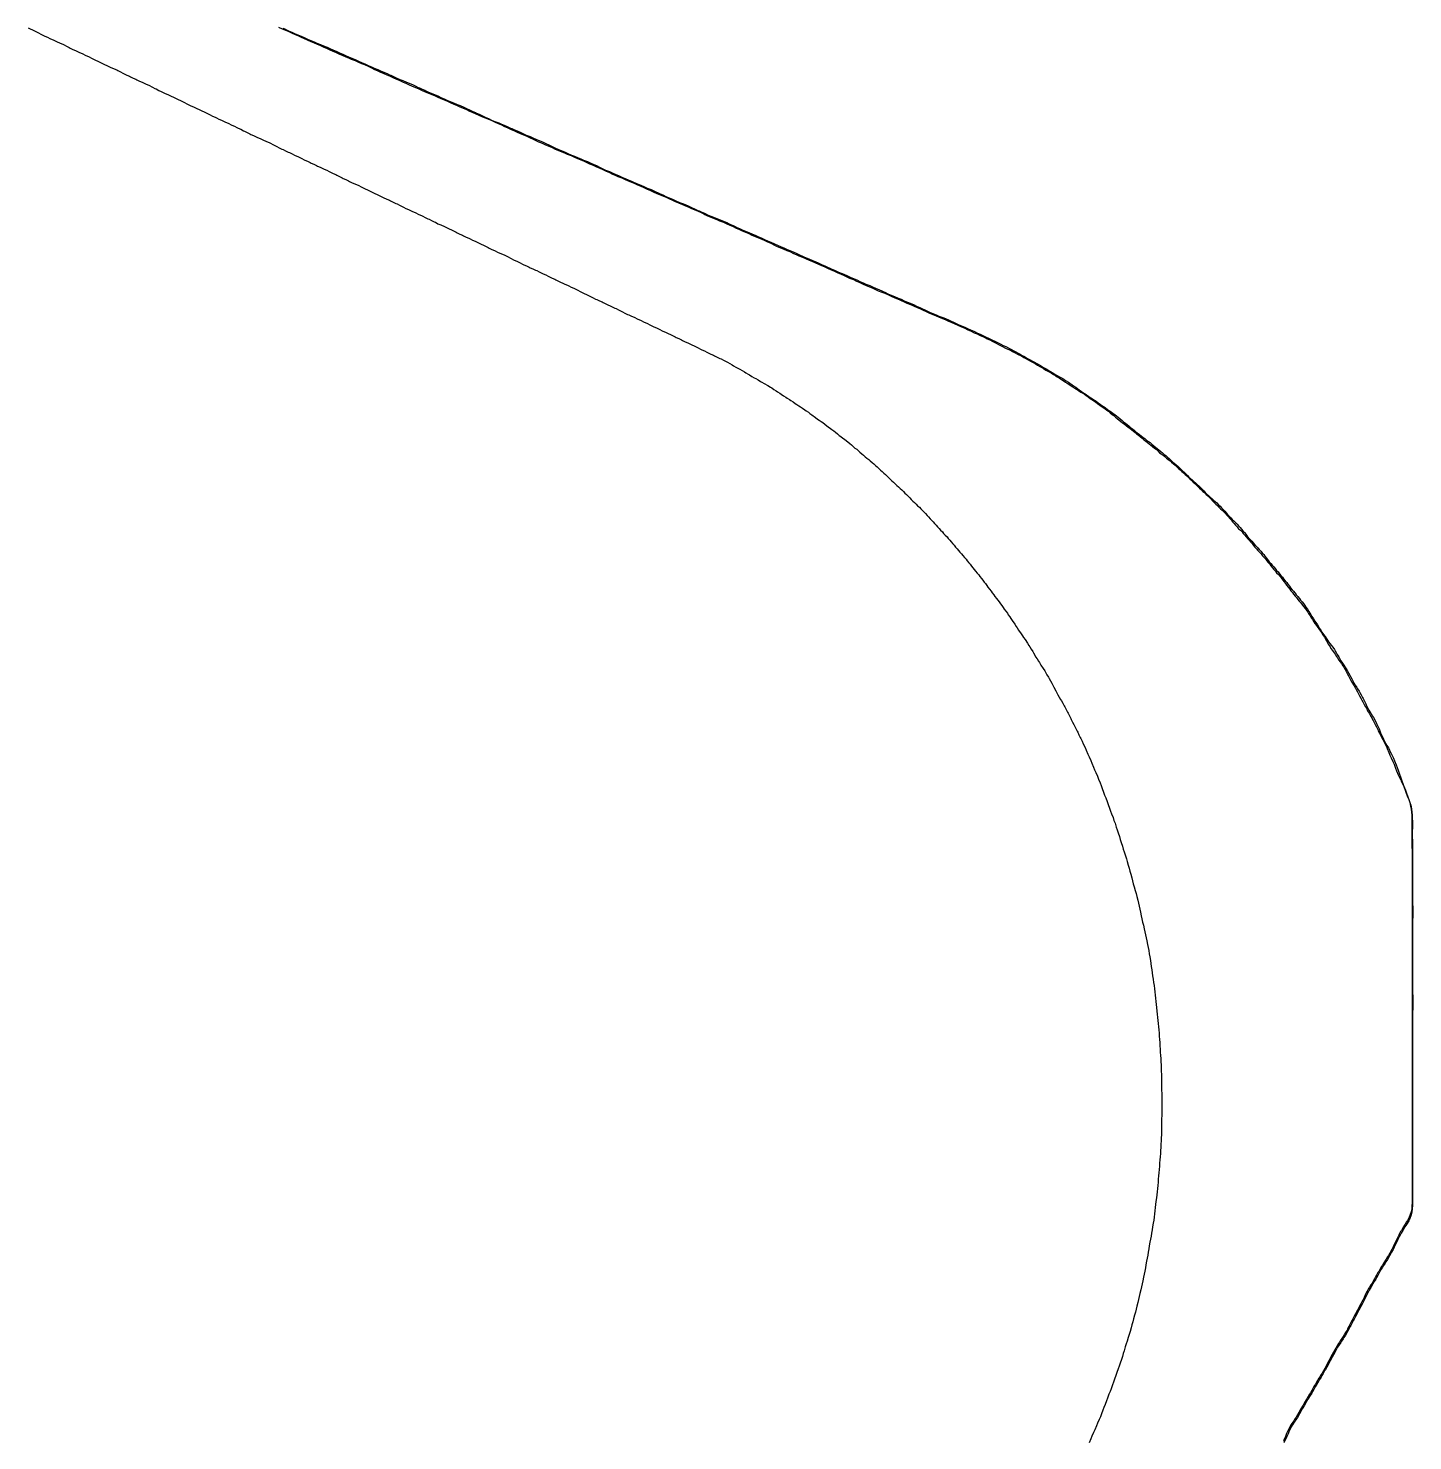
# Model space of a CAD drawing. Header units: millimetres. Extents: x 1.9 to 6, y -16.7 to 0.
# Drawn here: x 3.95 to 5.998, y -12.55 to -10.461 of the extents above; entities that cross this region are included whole.
import ezdxf

# ---------------------------------------------------------------- set-up
doc = ezdxf.new("R2010")
doc.units = ezdxf.units.MM
doc.header["$MEASUREMENT"] = 0
for name, color, linetype in [('Actual_1', 7, 'Continuous'), ('Actual_2', 7, 'Continuous'), ('Actual_3', 7, 'Continuous')]:
    doc.layers.add(name, color=color, linetype=linetype)

msp = doc.modelspace()

# ---------------------------------------------------------------- linework, layer by layer
at = {"layer": 'Actual_1'}
msp.add_lwpolyline([(4.3267, -10.461), (4.3307, -10.4626), (4.3324, -10.4633), (4.3362, -10.4653), (4.3403, -10.467), (4.3442, -10.4689), (4.3499, -10.4711), (4.3538, -10.4728), (4.3595, -10.4753), (4.3635, -10.477), (4.3691, -10.4794), (4.3731, -10.481), (4.377, -10.4829), (4.3827, -10.4852), (4.3868, -10.4869), (4.3924, -10.4892), (4.3964, -10.4908), (4.402, -10.4934), (4.4059, -10.4951), (4.4115, -10.4978), (4.4155, -10.4995), (4.4194, -10.5013), (4.4251, -10.5037), (4.4291, -10.5054), (4.4347, -10.5079), (4.4387, -10.5095), (4.4442, -10.5121), (4.4482, -10.5138), (4.4538, -10.5165), (4.4578, -10.5182), (4.4618, -10.5199), (4.4674, -10.5222), (4.4715, -10.5238), (4.4771, -10.5263), (4.4811, -10.5279), (4.4848, -10.5299), (4.4866, -10.5306), (4.4905, -10.5323), (4.4944, -10.5343), (4.5001, -10.5367), (4.5042, -10.5384), (4.5098, -10.5408), (4.5139, -10.5423), (4.5194, -10.5448), (4.5234, -10.5465), (4.5272, -10.5484), (4.529, -10.5492), (4.5329, -10.5509), (4.5367, -10.5528), (4.5384, -10.5537), (4.5424, -10.5554), (4.5464, -10.5572), (4.552, -10.5596), (4.556, -10.5612), (4.5616, -10.5638), (4.5656, -10.5655), (4.5695, -10.5674), (4.5752, -10.5696), (4.5793, -10.5713), (4.5849, -10.5737), (4.5889, -10.5753), (4.5944, -10.5779), (4.5984, -10.5796), (4.604, -10.5822), (4.608, -10.5839), (4.6118, -10.5857), (4.6135, -10.5865), (4.6174, -10.5883), (4.6212, -10.5902), (4.623, -10.5911), (4.6269, -10.5929), (4.6308, -10.5947), (4.6365, -10.5972), (4.6406, -10.5988), (4.6462, -10.6011), (4.6503, -10.6027), (4.6542, -10.6044), (4.6598, -10.6069), (4.6637, -10.6086), (4.6654, -10.6094), (4.6693, -10.6113), (4.6734, -10.6129), (4.679, -10.6154), (4.683, -10.617), (4.6868, -10.6189), (4.6926, -10.6212), (4.6967, -10.6229), (4.7022, -10.6253), (4.7062, -10.6269), (4.7117, -10.6296), (4.7157, -10.6314), (4.7212, -10.6341), (4.7252, -10.6358), (4.729, -10.6377), (4.7347, -10.6402), (4.7387, -10.642), (4.7443, -10.6444), (4.7484, -10.6461), (4.7539, -10.6485), (4.758, -10.6502), (4.7636, -10.6527), (4.7676, -10.6543), (4.7717, -10.656), (4.7773, -10.6583), (4.7813, -10.6599), (4.7868, -10.6625), (4.7908, -10.6642), (4.7963, -10.6669), (4.8003, -10.6687), (4.8042, -10.6707), (4.8099, -10.673), (4.8139, -10.6747), (4.8195, -10.6772), (4.8234, -10.6789), (4.829, -10.6815), (4.8331, -10.6831), (4.8387, -10.6856), (4.8427, -10.6872), (4.8465, -10.689), (4.8482, -10.6898), (4.8522, -10.6916), (4.8562, -10.6933), (4.8618, -10.6957), (4.8659, -10.6973), (4.8715, -10.6997), (4.8755, -10.7014), (4.8793, -10.7032), (4.8811, -10.704), (4.885, -10.7057), (4.8889, -10.7076), (4.8945, -10.7101), (4.8985, -10.7119), (4.9041, -10.7145), (4.9081, -10.7161), (4.9137, -10.7186), (4.9178, -10.7202), (4.9218, -10.7219), (4.9274, -10.7242), (4.9313, -10.726), (4.9369, -10.7286), (4.9408, -10.7303), (4.9426, -10.7311), (4.9464, -10.733), (4.9504, -10.7347), (4.956, -10.7372), (4.96, -10.7389), (4.964, -10.7406), (4.9697, -10.7429), (4.9738, -10.7444), (4.9794, -10.7468), (4.9834, -10.7484), (4.9872, -10.7503), (4.9889, -10.7511), (4.9928, -10.7528), (4.9967, -10.7547), (4.9984, -10.7555), (5.0024, -10.7573), (5.0064, -10.7591), (5.012, -10.7614), (5.0161, -10.763), (5.0216, -10.7655), (5.0256, -10.7672), (5.0295, -10.7691), (5.0352, -10.7715), (5.0392, -10.7733), (5.0448, -10.7757), (5.0488, -10.7773), (5.0543, -10.7799), (5.0583, -10.7816), (5.0639, -10.7842), (5.0679, -10.7859), (5.0719, -10.7876), (5.0775, -10.79), (5.0815, -10.7917), (5.087, -10.7943), (5.091, -10.7961), (5.0966, -10.7987), (5.1007, -10.8003), (5.1046, -10.8022), (5.1103, -10.8043), (5.1142, -10.806), (5.1198, -10.8086), (5.1238, -10.8103), (5.1294, -10.8129), (5.1333, -10.8146), (5.1351, -10.8153), (5.1389, -10.8174), (5.1429, -10.819), (5.1485, -10.8215), (5.1525, -10.8231), (5.1566, -10.8248), (5.1621, -10.8272), (5.1661, -10.8289), (5.1717, -10.8315), (5.1756, -10.8332), (5.1812, -10.8359), (5.1852, -10.8376), (5.1892, -10.8394), (5.1949, -10.8417), (5.1989, -10.8433), (5.2045, -10.8457), (5.2085, -10.8474), (5.214, -10.85), (5.218, -10.8517), (5.2219, -10.8537), (5.2276, -10.856), (5.2315, -10.8577), (5.2372, -10.8602), (5.2412, -10.8619), (5.2468, -10.8644), (5.2509, -10.866), (5.2547, -10.8678), (5.2604, -10.8702), (5.2643, -10.872), (5.2699, -10.8745), (5.2738, -10.8763), (5.2755, -10.8771), (5.2794, -10.8789), (5.2834, -10.8807), (5.289, -10.8832), (5.2931, -10.8847), (5.2971, -10.8866), (5.3028, -10.8887), (5.3068, -10.8904), (5.3123, -10.8929), (5.3163, -10.8946), (5.318, -10.8954), (5.3218, -10.8973), (5.3258, -10.899), (5.3314, -10.9016), (5.3355, -10.9032), (5.3395, -10.905), (5.3451, -10.9074), (5.349, -10.9091), (5.3507, -10.9099), (5.3545, -10.9118), (5.3584, -10.9136), (5.3601, -10.9145), (5.364, -10.9164), (5.3679, -10.9182), (5.3696, -10.9189), (5.3734, -10.9209), (5.3773, -10.9226), (5.3791, -10.9234), (5.3829, -10.9254), (5.3868, -10.9272), (5.3886, -10.928), (5.3923, -10.9301), (5.3961, -10.9319), (5.398, -10.9327), (5.4017, -10.9348), (5.4054, -10.9367), (5.4073, -10.9376), (5.4109, -10.9398), (5.4146, -10.9417), (5.4165, -10.9427), (5.4202, -10.9448), (5.4238, -10.9467), (5.4257, -10.9478), (5.4294, -10.9498), (5.433, -10.9519), (5.4349, -10.9529), (5.4386, -10.9548), (5.442, -10.957), (5.444, -10.958), (5.4477, -10.96), (5.4497, -10.961), (5.4531, -10.9633), (5.4567, -10.9653), (5.4587, -10.9665), (5.4622, -10.9685), (5.4656, -10.9708), (5.4676, -10.9719), (5.4712, -10.9739), (5.4767, -10.9771), (5.4803, -10.9791), (5.4823, -10.9803), (5.4857, -10.9824), (5.4889, -10.9846), (5.4911, -10.986), (5.4943, -10.9882), (5.4965, -10.9897), (5.4996, -10.992), (5.5025, -10.9945), (5.5049, -10.9959), (5.5081, -10.9981), (5.5102, -10.9996), (5.5135, -11.0018), (5.5157, -11.0031), (5.5188, -11.0055), (5.5221, -11.0076), (5.5242, -11.0091), (5.5276, -11.0112), (5.5298, -11.0124), (5.5329, -11.0149), (5.536, -11.0172), (5.5382, -11.0187), (5.5415, -11.0208), (5.5437, -11.0222), (5.5468, -11.0246), (5.5498, -11.0269), (5.552, -11.0285), (5.5551, -11.0307), (5.5573, -11.0324), (5.5603, -11.0347), (5.5626, -11.0363), (5.5654, -11.0387), (5.5681, -11.0412), (5.5705, -11.0429), (5.5733, -11.0452), (5.5756, -11.0471), (5.5785, -11.0493), (5.5807, -11.0513), (5.5836, -11.0535), (5.5859, -11.0553), (5.5887, -11.0577), (5.5939, -11.0618), (5.5968, -11.0642), (5.5991, -11.0659), (5.6021, -11.0682), (5.6043, -11.07), (5.6072, -11.0722), (5.6096, -11.0738), (5.6124, -11.0763), (5.6151, -11.0787), (5.6175, -11.0804), (5.6203, -11.0827), (5.6226, -11.0846), (5.6254, -11.0869), (5.6277, -11.0889), (5.6305, -11.0912), (5.6328, -11.0931), (5.6355, -11.0954), (5.6379, -11.0973), (5.6405, -11.0998), (5.6429, -11.1024), (5.6454, -11.1042), (5.648, -11.1066), (5.6504, -11.1086), (5.653, -11.1109), (5.6553, -11.113), (5.6577, -11.1153), (5.66, -11.1177), (5.6623, -11.12), (5.6647, -11.1224), (5.6671, -11.1248), (5.6694, -11.127), (5.6721, -11.1294), (5.6744, -11.1314), (5.6772, -11.1337), (5.6794, -11.1357), (5.682, -11.138), (5.6843, -11.1404), (5.6866, -11.1427), (5.6889, -11.1452), (5.6912, -11.1475), (5.6935, -11.1499), (5.696, -11.1522), (5.6983, -11.1544), (5.701, -11.1567), (5.7033, -11.1587), (5.7059, -11.1611), (5.7084, -11.1631), (5.7108, -11.1656), (5.7133, -11.1676), (5.7154, -11.1702), (5.7179, -11.1725), (5.7199, -11.175), (5.7223, -11.1776), (5.7243, -11.18), (5.7266, -11.1826), (5.7289, -11.1849), (5.7312, -11.1873), (5.7336, -11.1896), (5.736, -11.192), (5.7383, -11.1943), (5.7405, -11.1969), (5.7427, -11.1991), (5.7449, -11.2019), (5.7469, -11.2041), (5.7492, -11.2069), (5.751, -11.2092), (5.7534, -11.212), (5.7576, -11.2171), (5.76, -11.2198), (5.7619, -11.2222), (5.7643, -11.2248), (5.7665, -11.2271), (5.7688, -11.2296), (5.7711, -11.2319), (5.7734, -11.2345), (5.7754, -11.2367), (5.7777, -11.2395), (5.7794, -11.2418), (5.7817, -11.2447), (5.7858, -11.2499), (5.7882, -11.2527), (5.7901, -11.255), (5.7925, -11.2577), (5.7945, -11.26), (5.7968, -11.2627), (5.7988, -11.2649), (5.801, -11.2678), (5.8029, -11.2701), (5.8052, -11.2729), (5.8068, -11.2754), (5.8093, -11.278), (5.8117, -11.2809), (5.8134, -11.2832), (5.8156, -11.2862), (5.8175, -11.2884), (5.8198, -11.2913), (5.8217, -11.2936), (5.824, -11.2964), (5.8256, -11.2988), (5.8282, -11.3015), (5.8306, -11.3042), (5.8323, -11.3066), (5.8346, -11.3095), (5.8364, -11.3117), (5.8385, -11.3148), (5.84, -11.317), (5.8422, -11.3201), (5.8445, -11.3234), (5.8458, -11.3255), (5.8478, -11.329), (5.849, -11.3312), (5.8514, -11.3344), (5.8535, -11.3377), (5.8549, -11.3398), (5.857, -11.3432), (5.8604, -11.3486), (5.8625, -11.3521), (5.8638, -11.3542), (5.866, -11.3575), (5.8685, -11.3606), (5.8698, -11.3628), (5.872, -11.366), (5.8737, -11.3682), (5.8759, -11.3713), (5.8775, -11.3736), (5.8798, -11.3765), (5.8822, -11.3796), (5.8835, -11.3818), (5.8855, -11.3852), (5.8865, -11.3872), (5.8887, -11.3907), (5.8907, -11.3944), (5.8918, -11.3964), (5.894, -11.3999), (5.8963, -11.4031), (5.8977, -11.4053), (5.8997, -11.4086), (5.901, -11.4107), (5.9031, -11.4141), (5.9051, -11.4177), (5.906, -11.4196), (5.908, -11.4233), (5.91, -11.427), (5.9111, -11.4289), (5.9131, -11.4325), (5.9155, -11.4358), (5.9166, -11.4379), (5.9187, -11.4414), (5.9198, -11.4434), (5.9219, -11.4469), (5.9239, -11.4506), (5.9249, -11.4524), (5.9268, -11.4561), (5.9286, -11.46), (5.9294, -11.4617), (5.9314, -11.4656), (5.9333, -11.4693), (5.9344, -11.4713), (5.9365, -11.4748), (5.9388, -11.4782), (5.9399, -11.4802), (5.9418, -11.4839), (5.9447, -11.4894), (5.9464, -11.4933), (5.9483, -11.4973), (5.9504, -11.503), (5.9522, -11.507), (5.9548, -11.5126), (5.9567, -11.5163), (5.9578, -11.5182), (5.9599, -11.5219), (5.962, -11.5254), (5.963, -11.5273), (5.9648, -11.531), (5.9668, -11.5348), (5.9676, -11.5366), (5.9694, -11.5405), (5.9711, -11.5445), (5.9734, -11.5501), (5.9748, -11.5543), (5.9769, -11.5598), (5.9784, -11.564), (5.9798, -11.5683), (5.9819, -11.5738), (5.9833, -11.5781), (5.9847, -11.5823), (5.9868, -11.5878), (5.9883, -11.592), (5.9899, -11.5961), (5.9922, -11.6017), (5.9937, -11.6059), (5.9952, -11.6102), (5.9964, -11.6156), (5.9969, -11.6201), (5.9972, -11.6248), (5.9974, -11.6294), (5.9975, -11.6341), (5.9975, -11.6388), (5.9975, -11.6435), (5.9974, -11.6482), (5.9974, -11.6529), (5.9974, -11.6576), (5.9975, -11.6623), (5.9976, -11.667), (5.9977, -11.6717), (5.9977, -11.6764), (5.9977, -11.6811), (5.9977, -11.6857), (5.9977, -11.6904), (5.9976, -11.6951), (5.9977, -11.6998), (5.9977, -11.7045), (5.9978, -11.7092), (5.9978, -11.7139), (5.9978, -11.7186), (5.9978, -11.7233), (5.9978, -11.728), (5.9978, -11.7327), (5.9978, -11.7374), (5.9978, -11.7421), (5.9977, -11.7468), (5.9978, -11.7515), (5.9979, -11.7562), (5.998, -11.7609), (5.9981, -11.7656), (5.9981, -11.7702), (5.998, -11.7749), (5.9979, -11.7796), (5.9978, -11.7843), (5.9978, -11.789), (5.9978, -11.7937), (5.9978, -11.7984), (5.9978, -11.8031), (5.9978, -11.8078), (5.9978, -11.8125), (5.9978, -11.8172), (5.9978, -11.8219), (5.9978, -11.8266), (5.9978, -11.8313), (5.9977, -11.836), (5.9977, -11.8407), (5.9977, -11.8454), (5.9978, -11.8501), (5.9978, -11.8548), (5.9978, -11.8594), (5.9978, -11.8641), (5.9978, -11.8688), (5.9978, -11.8735), (5.9978, -11.8782), (5.9978, -11.8829), (5.9979, -11.8876), (5.998, -11.8923), (5.9981, -11.897), (5.9981, -11.9017), (5.998, -11.9064), (5.998, -11.9111), (5.9979, -11.9158), (5.9979, -11.9205), (5.9979, -11.9252), (5.9978, -11.9299), (5.9978, -11.9346), (5.9978, -11.9392), (5.9978, -11.944), (5.9978, -11.9486), (5.9978, -11.9533), (5.9978, -11.958), (5.9978, -11.9627), (5.9978, -11.9674), (5.9978, -11.9721), (5.9978, -11.9768), (5.9978, -11.9815), (5.9978, -11.9862), (5.9978, -11.9909), (5.9978, -11.9956), (5.9978, -12.0003), (5.9977, -12.005), (5.9977, -12.0097), (5.9977, -12.0144), (5.9977, -12.0191), (5.9977, -12.0238), (5.9977, -12.0284), (5.9977, -12.0331), (5.9977, -12.0378), (5.9977, -12.0425), (5.9977, -12.0472), (5.9978, -12.0519), (5.9978, -12.0566), (5.9978, -12.0613), (5.9978, -12.066), (5.9978, -12.0707), (5.9978, -12.0754), (5.9978, -12.0801), (5.9978, -12.0848), (5.9978, -12.0895), (5.9978, -12.0942), (5.9978, -12.0989), (5.9978, -12.1036), (5.9978, -12.1083), (5.9978, -12.113), (5.9978, -12.1177), (5.9977, -12.1224), (5.9977, -12.127), (5.9977, -12.1317), (5.9977, -12.1364), (5.9977, -12.1411), (5.9977, -12.1458), (5.9978, -12.1505), (5.9978, -12.1552), (5.9978, -12.1599), (5.9978, -12.1646), (5.9978, -12.1693), (5.9979, -12.174), (5.9979, -12.1787), (5.9979, -12.1834), (5.9978, -12.1881), (5.9978, -12.1928), (5.9978, -12.1975), (5.9977, -12.2022), (5.9974, -12.2068), (5.9969, -12.2113), (5.9959, -12.2156), (5.9938, -12.221), (5.9921, -12.2248), (5.9887, -12.2302), (5.9866, -12.2336), (5.9852, -12.2356), (5.9832, -12.2391), (5.981, -12.2427), (5.9801, -12.2447), (5.9782, -12.2485), (5.9762, -12.2522), (5.9754, -12.254), (5.9736, -12.2579), (5.9716, -12.2617), (5.9708, -12.2635), (5.9689, -12.2673), (5.9669, -12.2709), (5.9659, -12.2728), (5.9639, -12.2764), (5.9606, -12.2818), (5.9585, -12.2852), (5.9571, -12.2873), (5.955, -12.2907), (5.9527, -12.2941), (5.9516, -12.2962), (5.9496, -12.2998), (5.9464, -12.3053), (5.9445, -12.3089), (5.9433, -12.3109), (5.9412, -12.3144), (5.9391, -12.3179), (5.9379, -12.3199), (5.9359, -12.3234), (5.9336, -12.327), (5.9327, -12.329), (5.9309, -12.3328), (5.928, -12.3383), (5.9263, -12.3422), (5.9233, -12.3477), (5.9214, -12.3514), (5.9182, -12.3569), (5.9163, -12.3606), (5.9152, -12.3625), (5.9132, -12.3661), (5.9113, -12.3699), (5.9104, -12.3717), (5.9084, -12.3755), (5.9065, -12.3793), (5.9056, -12.3811), (5.9036, -12.3848), (5.9016, -12.3884), (5.9005, -12.3903), (5.8985, -12.3939), (5.8962, -12.397), (5.895, -12.3993), (5.8929, -12.4026), (5.8915, -12.4047), (5.8893, -12.4081), (5.887, -12.4115), (5.886, -12.4136), (5.884, -12.4172), (5.8808, -12.4227), (5.8789, -12.4264), (5.8779, -12.4284), (5.8758, -12.4319), (5.8739, -12.4357), (5.8729, -12.4375), (5.8709, -12.4412), (5.8689, -12.4448), (5.8678, -12.4467), (5.8658, -12.4503), (5.8635, -12.4536), (5.8624, -12.4557), (5.8603, -12.4592), (5.8592, -12.4613), (5.857, -12.4647), (5.855, -12.4684), (5.8539, -12.4703), (5.8519, -12.4739), (5.8498, -12.4774), (5.8486, -12.4794), (5.8466, -12.4829), (5.8431, -12.4883), (5.841, -12.4918), (5.8398, -12.4938), (5.8378, -12.4974), (5.8357, -12.501), (5.8347, -12.5029), (5.8328, -12.5066), (5.8306, -12.51), (5.8295, -12.5121), (5.8275, -12.5155), (5.8262, -12.5177), (5.8239, -12.5209), (5.8216, -12.5241), (5.8203, -12.5262), (5.8183, -12.5299), (5.8153, -12.5355), (5.8137, -12.5395), (5.8118, -12.5435), (5.8095, -12.5491), (5.8076, -12.5528)], dxfattribs=at)
at = {"layer": 'Actual_2'}
msp.add_lwpolyline([(3.9503, -10.4603), (3.954, -10.4622), (3.9558, -10.4631), (3.9596, -10.4649), (3.9633, -10.4669), (3.9652, -10.4678), (3.969, -10.4697), (3.9728, -10.4717), (3.9746, -10.4725), (3.9785, -10.4742), (3.9824, -10.4761), (3.988, -10.4786), (3.992, -10.4804), (3.9975, -10.483), (4.0014, -10.4848), (4.0032, -10.4857), (4.0069, -10.4877), (4.0107, -10.4895), (4.0125, -10.4904), (4.0163, -10.4923), (4.0203, -10.4941), (4.0259, -10.4967), (4.0298, -10.4984), (4.0354, -10.5011), (4.0393, -10.5029), (4.0448, -10.5057), (4.0486, -10.5075), (4.0542, -10.5104), (4.0581, -10.5122), (4.062, -10.5141), (4.0677, -10.5166), (4.0716, -10.5184), (4.0772, -10.5209), (4.0811, -10.5227), (4.0828, -10.5235), (4.0866, -10.5255), (4.0903, -10.5274), (4.0922, -10.5283), (4.096, -10.5302), (4.0999, -10.532), (4.1016, -10.5329), (4.1055, -10.5347), (4.1094, -10.5365), (4.1111, -10.5372), (4.115, -10.5391), (4.119, -10.5408), (4.1245, -10.5435), (4.1284, -10.5453), (4.1339, -10.5482), (4.1377, -10.55), (4.1396, -10.5508), (4.1432, -10.553), (4.1471, -10.5548), (4.1527, -10.5575), (4.1567, -10.5592), (4.1606, -10.5611), (4.1663, -10.5634), (4.1701, -10.5653), (4.1718, -10.5662), (4.1756, -10.568), (4.1793, -10.57), (4.1812, -10.5709), (4.185, -10.5728), (4.1888, -10.5747), (4.1906, -10.5756), (4.1945, -10.5774), (4.1984, -10.5792), (4.204, -10.5817), (4.2079, -10.5835), (4.2097, -10.5843), (4.2135, -10.5862), (4.2173, -10.588), (4.2191, -10.5889), (4.2229, -10.5908), (4.2268, -10.5926), (4.2285, -10.5934), (4.2324, -10.5954), (4.2363, -10.5971), (4.2419, -10.5998), (4.2458, -10.6015), (4.2514, -10.6042), (4.2553, -10.606), (4.259, -10.6079), (4.2609, -10.6088), (4.2647, -10.6105), (4.2685, -10.6125), (4.2703, -10.6133), (4.2741, -10.6151), (4.2779, -10.6171), (4.2797, -10.618), (4.2836, -10.6198), (4.2874, -10.6217), (4.2892, -10.6225), (4.2931, -10.6242), (4.2971, -10.6259), (4.3027, -10.6284), (4.3066, -10.6302), (4.3084, -10.631), (4.3121, -10.633), (4.3159, -10.6348), (4.3178, -10.6358), (4.3215, -10.6378), (4.3253, -10.6396), (4.3271, -10.6404), (4.3309, -10.6424), (4.3348, -10.6441), (4.3366, -10.6448), (4.3404, -10.6469), (4.3443, -10.6486), (4.3498, -10.6514), (4.3537, -10.6532), (4.3593, -10.6559), (4.3633, -10.6576), (4.3671, -10.6596), (4.3688, -10.6604), (4.3727, -10.6621), (4.3765, -10.664), (4.3783, -10.6649), (4.3822, -10.6666), (4.3861, -10.6685), (4.3878, -10.6693), (4.3917, -10.6711), (4.3956, -10.6729), (4.3973, -10.6737), (4.4012, -10.6756), (4.405, -10.6774), (4.4068, -10.6783), (4.4106, -10.6802), (4.4144, -10.6821), (4.4162, -10.683), (4.42, -10.6849), (4.4238, -10.6867), (4.4256, -10.6875), (4.4295, -10.6894), (4.4334, -10.6911), (4.439, -10.6937), (4.4429, -10.6955), (4.4484, -10.6983), (4.4523, -10.7001), (4.4578, -10.703), (4.4617, -10.7048), (4.4672, -10.7076), (4.4712, -10.7094), (4.475, -10.7113), (4.4807, -10.7137), (4.4846, -10.7155), (4.4863, -10.7163), (4.4902, -10.7181), (4.494, -10.72), (4.4958, -10.7209), (4.4996, -10.7228), (4.5034, -10.7247), (4.5052, -10.7256), (4.509, -10.7274), (4.5129, -10.7293), (4.5146, -10.7301), (4.5185, -10.7319), (4.5225, -10.7337), (4.528, -10.7363), (4.5319, -10.7381), (4.5337, -10.7388), (4.5375, -10.7409), (4.5413, -10.7427), (4.5431, -10.7435), (4.5469, -10.7455), (4.5507, -10.7473), (4.5525, -10.748), (4.5563, -10.7501), (4.5603, -10.7518), (4.5659, -10.7544), (4.5698, -10.7561), (4.5737, -10.758), (4.5754, -10.7588), (4.5793, -10.7606), (4.583, -10.7626), (4.5848, -10.7635), (4.5886, -10.7653), (4.5924, -10.7672), (4.5942, -10.7681), (4.5981, -10.7699), (4.602, -10.7717), (4.6037, -10.7725), (4.6076, -10.7743), (4.6115, -10.7761), (4.6132, -10.7769), (4.6171, -10.7788), (4.621, -10.7806), (4.6228, -10.7814), (4.6265, -10.7834), (4.6303, -10.7852), (4.6322, -10.7861), (4.6359, -10.7881), (4.6398, -10.7898), (4.6455, -10.7925), (4.6495, -10.7941), (4.655, -10.7968), (4.6589, -10.7985), (4.6644, -10.8015), (4.6682, -10.8033), (4.6738, -10.8061), (4.6777, -10.8079), (4.6815, -10.8099), (4.6833, -10.8107), (4.6872, -10.8124), (4.691, -10.8143), (4.6927, -10.8151), (4.6967, -10.8169), (4.7006, -10.8187), (4.7023, -10.8195), (4.7062, -10.8213), (4.71, -10.8231), (4.7118, -10.824), (4.7156, -10.8259), (4.7194, -10.8277), (4.7212, -10.8286), (4.725, -10.8305), (4.7289, -10.8323), (4.7306, -10.8332), (4.7345, -10.835), (4.7384, -10.8368), (4.7401, -10.8376), (4.744, -10.8395), (4.7479, -10.8412), (4.7497, -10.8419), (4.7535, -10.8439), (4.7574, -10.8456), (4.763, -10.8484), (4.7668, -10.8502), (4.7723, -10.8531), (4.7762, -10.8549), (4.7817, -10.8578), (4.7857, -10.8595), (4.7895, -10.8615), (4.7912, -10.8622), (4.7952, -10.8639), (4.799, -10.8658), (4.8008, -10.8666), (4.8047, -10.8684), (4.8085, -10.8703), (4.8102, -10.8711), (4.8141, -10.8729), (4.8179, -10.8748), (4.8197, -10.8757), (4.8235, -10.8776), (4.8273, -10.8795), (4.8291, -10.8804), (4.8329, -10.8822), (4.8368, -10.8841), (4.8385, -10.8848), (4.8424, -10.8867), (4.8464, -10.8883), (4.852, -10.891), (4.8558, -10.8928), (4.8614, -10.8956), (4.8652, -10.8974), (4.8708, -10.9003), (4.8747, -10.902), (4.8803, -10.9048), (4.8843, -10.9064), (4.8881, -10.9083), (4.8938, -10.9108), (4.8976, -10.9127), (4.8993, -10.9135), (4.9032, -10.9154), (4.9069, -10.9173), (4.9087, -10.9182), (4.9126, -10.92), (4.9164, -10.922), (4.9182, -10.9228), (4.922, -10.9246), (4.926, -10.9264), (4.9316, -10.929), (4.9354, -10.9308), (4.9372, -10.9316), (4.941, -10.9336), (4.9447, -10.9354), (4.9466, -10.9364), (4.9503, -10.9383), (4.9542, -10.9402), (4.956, -10.941), (4.9598, -10.9429), (4.9637, -10.9447), (4.9655, -10.9455), (4.9693, -10.9474), (4.9732, -10.9492), (4.975, -10.95), (4.9787, -10.9521), (4.9824, -10.9539), (4.9843, -10.9549), (4.9879, -10.957), (4.9916, -10.959), (4.9935, -10.9601), (4.9971, -10.962), (5.0008, -10.964), (5.0027, -10.9651), (5.0063, -10.9671), (5.0097, -10.9692), (5.0118, -10.9704), (5.0153, -10.9724), (5.0173, -10.9736), (5.0207, -10.9758), (5.0242, -10.9779), (5.0262, -10.9791), (5.0298, -10.9811), (5.0334, -10.9832), (5.0354, -10.9843), (5.039, -10.9862), (5.0444, -10.9895), (5.0479, -10.9916), (5.0499, -10.9929), (5.0533, -10.9951), (5.0564, -10.9974), (5.0586, -10.9987), (5.062, -11.0008), (5.0641, -11.0022), (5.0674, -11.0044), (5.0707, -11.0066), (5.0728, -11.0079), (5.0762, -11.01), (5.0784, -11.0113), (5.0816, -11.0136), (5.0848, -11.0158), (5.087, -11.0172), (5.0902, -11.0193), (5.0924, -11.0208), (5.0956, -11.0231), (5.0987, -11.0254), (5.1009, -11.0269), (5.1041, -11.029), (5.1063, -11.0306), (5.1094, -11.0328), (5.1147, -11.0367), (5.1178, -11.0389), (5.1199, -11.0405), (5.1231, -11.0427), (5.1253, -11.0442), (5.1284, -11.0466), (5.1313, -11.049), (5.1336, -11.0505), (5.1367, -11.0527), (5.1389, -11.0544), (5.1419, -11.0566), (5.1442, -11.0583), (5.1471, -11.0607), (5.1499, -11.0631), (5.1523, -11.0647), (5.1553, -11.067), (5.1575, -11.0688), (5.1605, -11.071), (5.1627, -11.0728), (5.1656, -11.0751), (5.1679, -11.0769), (5.1706, -11.0794), (5.173, -11.0819), (5.1756, -11.0837), (5.1782, -11.0862), (5.1805, -11.0881), (5.1833, -11.0904), (5.1855, -11.0924), (5.1883, -11.0947), (5.1906, -11.0967), (5.1934, -11.0989), (5.1957, -11.1009), (5.1984, -11.1033), (5.2008, -11.1052), (5.2033, -11.1076), (5.2059, -11.1095), (5.2083, -11.1121), (5.2107, -11.1146), (5.2132, -11.1165), (5.2157, -11.1189), (5.2181, -11.121), (5.2205, -11.1234), (5.2229, -11.1256), (5.2253, -11.1279), (5.2277, -11.1302), (5.2302, -11.1325), (5.2325, -11.1347), (5.2351, -11.137), (5.2374, -11.1392), (5.2399, -11.1415), (5.2422, -11.1437), (5.2447, -11.146), (5.247, -11.1484), (5.2494, -11.1507), (5.2517, -11.1531), (5.254, -11.1554), (5.2563, -11.1579), (5.2587, -11.1602), (5.261, -11.1625), (5.2635, -11.1648), (5.2658, -11.1671), (5.2683, -11.1694), (5.2706, -11.1718), (5.2729, -11.1741), (5.2752, -11.1766), (5.2774, -11.1788), (5.2797, -11.1814), (5.2819, -11.1837), (5.2842, -11.1863), (5.2864, -11.1887), (5.2887, -11.1912), (5.2908, -11.1936), (5.2932, -11.1961), (5.2953, -11.1985), (5.2977, -11.2009), (5.2998, -11.2034), (5.3023, -11.2057), (5.3042, -11.2082), (5.3067, -11.2106), (5.3093, -11.2131), (5.3111, -11.2156), (5.3135, -11.2183), (5.3154, -11.2206), (5.3177, -11.2234), (5.3197, -11.2257), (5.322, -11.2284), (5.324, -11.2307), (5.3263, -11.2334), (5.3283, -11.2357), (5.3306, -11.2384), (5.3324, -11.2408), (5.3349, -11.2435), (5.3374, -11.2461), (5.3391, -11.2485), (5.3414, -11.2514), (5.3433, -11.2537), (5.3455, -11.2566), (5.3474, -11.2588), (5.3496, -11.2617), (5.3514, -11.2641), (5.3538, -11.2669), (5.3563, -11.2695), (5.3579, -11.272), (5.3603, -11.2748), (5.362, -11.2771), (5.3642, -11.2801), (5.366, -11.2823), (5.3683, -11.2853), (5.3698, -11.2876), (5.3722, -11.2905), (5.3745, -11.2936), (5.3761, -11.2958), (5.3783, -11.299), (5.3799, -11.3012), (5.3822, -11.3042), (5.3862, -11.3094), (5.3885, -11.3124), (5.3901, -11.3146), (5.3923, -11.3178), (5.3938, -11.3199), (5.3961, -11.3231), (5.3985, -11.3262), (5.3999, -11.3284), (5.402, -11.3317), (5.4035, -11.3338), (5.4057, -11.337), (5.4094, -11.3423), (5.4116, -11.3456), (5.413, -11.3477), (5.4152, -11.351), (5.4189, -11.3564), (5.4211, -11.3596), (5.4225, -11.3618), (5.4247, -11.3651), (5.4283, -11.3704), (5.4303, -11.3738), (5.4316, -11.3759), (5.4337, -11.3793), (5.436, -11.3827), (5.4372, -11.3848), (5.4392, -11.3883), (5.4403, -11.3904), (5.4426, -11.3937), (5.4447, -11.3972), (5.446, -11.3992), (5.4481, -11.4027), (5.4516, -11.4081), (5.4537, -11.4115), (5.4549, -11.4135), (5.457, -11.417), (5.4591, -11.4206), (5.4602, -11.4225), (5.4621, -11.4262), (5.4642, -11.4298), (5.4651, -11.4317), (5.467, -11.4354), (5.4701, -11.441), (5.472, -11.4447), (5.473, -11.4467), (5.4753, -11.4502), (5.4773, -11.4538), (5.4784, -11.4557), (5.4804, -11.4593), (5.4825, -11.4629), (5.4835, -11.4648), (5.4854, -11.4685), (5.4874, -11.4722), (5.4883, -11.474), (5.4902, -11.4778), (5.4922, -11.4816), (5.4931, -11.4834), (5.4949, -11.4872), (5.4969, -11.4909), (5.4978, -11.4928), (5.4996, -11.4966), (5.5017, -11.5003), (5.5025, -11.5021), (5.5043, -11.506), (5.5063, -11.5097), (5.5072, -11.5115), (5.5089, -11.5154), (5.5108, -11.5193), (5.5134, -11.5249), (5.5151, -11.5288), (5.5177, -11.5344), (5.5194, -11.5384), (5.5219, -11.544), (5.5235, -11.548), (5.526, -11.5536), (5.5276, -11.5577), (5.5292, -11.5617), (5.5316, -11.5673), (5.5331, -11.5714), (5.5356, -11.577), (5.5371, -11.5811), (5.5387, -11.5852), (5.5409, -11.5908), (5.5423, -11.595), (5.544, -11.5991), (5.546, -11.6047), (5.5475, -11.6089), (5.5497, -11.6144), (5.5511, -11.6187), (5.5527, -11.6228), (5.5548, -11.6284), (5.5562, -11.6326), (5.5578, -11.6368), (5.5596, -11.6424), (5.5609, -11.6467), (5.5623, -11.651), (5.5641, -11.6565), (5.5654, -11.6608), (5.5668, -11.6651), (5.5687, -11.6707), (5.57, -11.675), (5.5714, -11.6792), (5.5733, -11.6847), (5.5745, -11.6891), (5.5758, -11.6934), (5.5774, -11.6989), (5.5786, -11.7033), (5.5797, -11.7077), (5.5809, -11.7121), (5.5825, -11.7176), (5.5837, -11.722), (5.5848, -11.7264), (5.5862, -11.7307), (5.5877, -11.7362), (5.5888, -11.7407), (5.5899, -11.7451), (5.5914, -11.7505), (5.5924, -11.7549), (5.5934, -11.7594), (5.5943, -11.764), (5.5954, -11.7684), (5.5966, -11.7738), (5.5976, -11.7783), (5.5985, -11.7828), (5.5996, -11.7873), (5.601, -11.7927), (5.602, -11.7971), (5.6028, -11.8017), (5.6037, -11.8062), (5.6048, -11.8107), (5.606, -11.816), (5.6068, -11.8206), (5.6076, -11.8251), (5.6083, -11.8297), (5.6091, -11.8343), (5.6101, -11.8395), (5.6108, -11.8441), (5.6114, -11.8487), (5.612, -11.8533), (5.6126, -11.8579), (5.6132, -11.8625), (5.6139, -11.8671), (5.6147, -11.8723), (5.6154, -11.8769), (5.616, -11.8816), (5.6166, -11.8862), (5.6171, -11.8908), (5.6176, -11.8954), (5.6181, -11.9001), (5.6187, -11.9047), (5.6192, -11.9094), (5.6197, -11.9144), (5.6202, -11.9191), (5.6207, -11.9238), (5.6212, -11.9284), (5.6216, -11.9331), (5.622, -11.9377), (5.6224, -11.9424), (5.6228, -11.947), (5.6231, -11.9517), (5.6235, -11.9564), (5.6238, -11.9611), (5.6241, -11.966), (5.6244, -11.9707), (5.6247, -11.9754), (5.625, -11.9801), (5.6253, -11.9847), (5.6256, -11.9894), (5.6259, -11.9941), (5.6261, -11.9988), (5.6262, -12.0034), (5.6263, -12.0081), (5.6264, -12.0128), (5.6265, -12.0175), (5.6265, -12.0222), (5.6266, -12.0269), (5.6267, -12.0316), (5.6268, -12.0363), (5.6269, -12.041), (5.627, -12.0457), (5.627, -12.0504), (5.627, -12.055), (5.6269, -12.0597), (5.6269, -12.0644), (5.6268, -12.0691), (5.6267, -12.0738), (5.6266, -12.0785), (5.6266, -12.0832), (5.6266, -12.0879), (5.6265, -12.0926), (5.6263, -12.0973), (5.6261, -12.102), (5.6259, -12.1066), (5.6257, -12.1113), (5.6255, -12.116), (5.6252, -12.1207), (5.6249, -12.1253), (5.6245, -12.13), (5.6241, -12.1347), (5.6237, -12.1393), (5.6233, -12.144), (5.6229, -12.149), (5.6225, -12.1537), (5.6221, -12.1583), (5.6217, -12.163), (5.6213, -12.1676), (5.6209, -12.1723), (5.6205, -12.177), (5.6201, -12.1816), (5.6196, -12.1862), (5.619, -12.1909), (5.6183, -12.196), (5.6177, -12.2006), (5.6172, -12.2052), (5.6167, -12.2099), (5.6162, -12.2145), (5.6156, -12.2191), (5.6149, -12.2237), (5.6141, -12.2283), (5.6133, -12.2335), (5.6126, -12.2381), (5.6119, -12.2427), (5.6112, -12.2473), (5.6104, -12.2518), (5.6094, -12.2563), (5.6084, -12.2616), (5.6076, -12.2662), (5.6068, -12.2708), (5.6061, -12.2754), (5.6053, -12.28), (5.6043, -12.2845), (5.6035, -12.2898), (5.6027, -12.2943), (5.6019, -12.2989), (5.601, -12.3034), (5.5998, -12.3078), (5.5987, -12.3132), (5.5978, -12.3177), (5.5968, -12.3222), (5.5958, -12.3267), (5.5945, -12.3321), (5.5935, -12.3366), (5.5926, -12.3411), (5.5916, -12.3456), (5.5901, -12.351), (5.5889, -12.3554), (5.5878, -12.3598), (5.5866, -12.3642), (5.585, -12.3696), (5.5839, -12.3741), (5.5828, -12.3785), (5.5815, -12.3829), (5.5799, -12.3883), (5.5787, -12.3927), (5.5774, -12.397), (5.5755, -12.4025), (5.5742, -12.4068), (5.5729, -12.4112), (5.5711, -12.4167), (5.5699, -12.421), (5.5687, -12.4254), (5.5672, -12.4296), (5.5654, -12.4351), (5.564, -12.4394), (5.5623, -12.4435), (5.5604, -12.4491), (5.559, -12.4533), (5.5569, -12.4589), (5.5555, -12.4631), (5.554, -12.4673), (5.5519, -12.4729), (5.5504, -12.4771), (5.5488, -12.4812), (5.5467, -12.4868), (5.5453, -12.4909), (5.5429, -12.4965), (5.5414, -12.5006), (5.5398, -12.5047), (5.5375, -12.5103), (5.536, -12.5144), (5.5341, -12.5184), (5.532, -12.524), (5.5302, -12.528), (5.5278, -12.5336), (5.5261, -12.5376), (5.5236, -12.5432), (5.522, -12.5473), (5.5194, -12.5528)], dxfattribs=at)
at = {"layer": 'Actual_3'}
msp.add_lwpolyline([(4.3204, -10.4594), (4.3259, -10.4617), (4.3299, -10.4634), (4.3355, -10.4659), (4.3395, -10.4676), (4.3451, -10.4702), (4.349, -10.4719), (4.3529, -10.4738), (4.3586, -10.4762), (4.3626, -10.478), (4.3682, -10.4804), (4.3722, -10.4821), (4.3778, -10.4846), (4.3818, -10.4862), (4.3874, -10.4889), (4.3914, -10.4905), (4.3953, -10.4924), (4.4009, -10.4948), (4.4048, -10.4966), (4.4105, -10.4991), (4.4145, -10.5008), (4.4201, -10.5033), (4.4242, -10.5049), (4.4281, -10.5067), (4.4338, -10.5089), (4.4378, -10.5106), (4.4434, -10.513), (4.4474, -10.5147), (4.4529, -10.5173), (4.4568, -10.5191), (4.4624, -10.5218), (4.4664, -10.5235), (4.4704, -10.5253), (4.476, -10.5277), (4.4799, -10.5294), (4.4855, -10.532), (4.4895, -10.5337), (4.4951, -10.5363), (4.4991, -10.538), (4.5046, -10.5406), (4.5086, -10.5423), (4.5125, -10.5442), (4.5182, -10.5465), (4.5222, -10.5483), (4.5278, -10.5507), (4.5318, -10.5524), (4.5374, -10.5549), (4.5414, -10.5565), (4.547, -10.5591), (4.5511, -10.5607), (4.5551, -10.5625), (4.5607, -10.5648), (4.5647, -10.5664), (4.5703, -10.5689), (4.5743, -10.5706), (4.5799, -10.5732), (4.5839, -10.5748), (4.5878, -10.5766), (4.5934, -10.5791), (4.5974, -10.5809), (4.6029, -10.5835), (4.6069, -10.5852), (4.6125, -10.5878), (4.6166, -10.5894), (4.6221, -10.5919), (4.6262, -10.5935), (4.6302, -10.5952), (4.6358, -10.5976), (4.6398, -10.5992), (4.6454, -10.6019), (4.6493, -10.6036), (4.6549, -10.6063), (4.6588, -10.608), (4.6644, -10.6107), (4.6684, -10.6124), (4.6723, -10.6143), (4.678, -10.6166), (4.682, -10.6183), (4.6876, -10.6208), (4.6916, -10.6224), (4.6971, -10.6251), (4.7011, -10.6268), (4.7049, -10.6288), (4.7066, -10.6295), (4.7106, -10.6312), (4.7145, -10.633), (4.7202, -10.6355), (4.7242, -10.6371), (4.7298, -10.6397), (4.7338, -10.6413), (4.7394, -10.6438), (4.7435, -10.6454), (4.7475, -10.6471), (4.7531, -10.6494), (4.7571, -10.651), (4.7627, -10.6536), (4.7667, -10.6552), (4.7723, -10.6578), (4.7763, -10.6594), (4.7802, -10.6613), (4.7859, -10.6637), (4.7899, -10.6654), (4.7955, -10.668), (4.7994, -10.6696), (4.805, -10.6723), (4.809, -10.6739), (4.8146, -10.6766), (4.8186, -10.6783), (4.8225, -10.6801), (4.8282, -10.6824), (4.8322, -10.6841), (4.8378, -10.6866), (4.8418, -10.6882), (4.8474, -10.6907), (4.8514, -10.6924), (4.8552, -10.6943), (4.8609, -10.6967), (4.8648, -10.6985), (4.8704, -10.7011), (4.8744, -10.7028), (4.88, -10.7053), (4.8841, -10.7069), (4.8897, -10.7094), (4.8937, -10.711), (4.8976, -10.7127), (4.9032, -10.7153), (4.9071, -10.7171), (4.9088, -10.7179), (4.9128, -10.7196), (4.9168, -10.7213), (4.9224, -10.7237), (4.9265, -10.7253), (4.9305, -10.7271), (4.9361, -10.7294), (4.94, -10.7311), (4.9456, -10.7337), (4.9495, -10.7355), (4.9512, -10.7364), (4.9551, -10.7383), (4.9591, -10.74), (4.9647, -10.7425), (4.9688, -10.744), (4.9728, -10.7457), (4.9784, -10.748), (4.9824, -10.7497), (4.988, -10.7523), (4.9919, -10.7539), (4.9975, -10.7566), (5.0015, -10.7582), (5.0054, -10.7601), (5.0111, -10.7625), (5.015, -10.7643), (5.0206, -10.7668), (5.0247, -10.7684), (5.0303, -10.7709), (5.0343, -10.7725), (5.0399, -10.775), (5.0439, -10.7767), (5.0477, -10.7786), (5.0494, -10.7794), (5.0533, -10.7812), (5.0572, -10.7831), (5.0629, -10.7856), (5.0669, -10.7872), (5.0725, -10.7897), (5.0765, -10.7913), (5.0821, -10.7939), (5.0861, -10.7956), (5.0901, -10.7974), (5.0957, -10.7997), (5.0997, -10.8014), (5.1053, -10.8039), (5.1094, -10.8055), (5.1149, -10.808), (5.1189, -10.8097), (5.1228, -10.8115), (5.1285, -10.814), (5.1324, -10.8158), (5.138, -10.8183), (5.142, -10.82), (5.1476, -10.8226), (5.1516, -10.8243), (5.1571, -10.8269), (5.1611, -10.8286), (5.165, -10.8304), (5.1707, -10.8328), (5.1746, -10.8347), (5.1802, -10.8371), (5.1843, -10.8388), (5.1898, -10.8413), (5.1938, -10.843), (5.1994, -10.8456), (5.2034, -10.8473), (5.2074, -10.8491), (5.213, -10.8514), (5.2171, -10.853), (5.2226, -10.8555), (5.2267, -10.8571), (5.2322, -10.8597), (5.2362, -10.8613), (5.2402, -10.8632), (5.2458, -10.8656), (5.2498, -10.8674), (5.2554, -10.8698), (5.2595, -10.8714), (5.265, -10.8739), (5.2691, -10.8755), (5.2729, -10.8774), (5.2786, -10.8798), (5.2825, -10.8817), (5.2881, -10.8842), (5.2921, -10.8859), (5.2977, -10.8884), (5.3018, -10.8899), (5.3074, -10.8924), (5.3114, -10.894), (5.3154, -10.8958), (5.321, -10.8982), (5.325, -10.8999), (5.3306, -10.9025), (5.3345, -10.9042), (5.3401, -10.9069), (5.344, -10.9086), (5.3496, -10.9113), (5.3536, -10.913), (5.3575, -10.9149), (5.3631, -10.9173), (5.3669, -10.9192), (5.3687, -10.9201), (5.3725, -10.9219), (5.3762, -10.9239), (5.378, -10.9248), (5.3818, -10.9267), (5.3855, -10.9287), (5.3874, -10.9297), (5.3911, -10.9315), (5.3949, -10.9335), (5.3967, -10.9344), (5.4006, -10.9362), (5.4044, -10.9381), (5.4062, -10.9389), (5.41, -10.9408), (5.4136, -10.9428), (5.4155, -10.9438), (5.4192, -10.9457), (5.4227, -10.948), (5.4247, -10.9489), (5.4284, -10.9508), (5.4339, -10.9539), (5.4376, -10.9558), (5.4396, -10.9569), (5.443, -10.9591), (5.4465, -10.9611), (5.4485, -10.9623), (5.4521, -10.9644), (5.4555, -10.9666), (5.4576, -10.9677), (5.4611, -10.9696), (5.4632, -10.9707), (5.4666, -10.973), (5.47, -10.9751), (5.472, -10.9764), (5.4755, -10.9785), (5.4808, -10.9821), (5.4843, -10.9842), (5.4863, -10.9855), (5.4897, -10.9877), (5.4929, -10.99), (5.4951, -10.9912), (5.4985, -10.9933), (5.5006, -10.9946), (5.5039, -10.9968), (5.5073, -10.999), (5.5093, -11.0003), (5.5127, -11.0024), (5.5148, -11.0039), (5.5179, -11.0062), (5.521, -11.0086), (5.5232, -11.01), (5.5264, -11.0122), (5.5286, -11.0137), (5.5318, -11.016), (5.5371, -11.0198), (5.5403, -11.0219), (5.5425, -11.0235), (5.5456, -11.0256), (5.5479, -11.0272), (5.5507, -11.0296), (5.5534, -11.0321), (5.5558, -11.0339), (5.5585, -11.0362), (5.5608, -11.0382), (5.5637, -11.0405), (5.5659, -11.0423), (5.5689, -11.0446), (5.5712, -11.0462), (5.5742, -11.0486), (5.5771, -11.051), (5.5794, -11.0525), (5.5824, -11.0548), (5.5846, -11.0566), (5.5875, -11.0588), (5.5897, -11.0607), (5.5926, -11.063), (5.595, -11.0647), (5.5977, -11.0672), (5.6005, -11.0696), (5.6028, -11.0713), (5.6057, -11.0737), (5.608, -11.0755), (5.6109, -11.0777), (5.6131, -11.0796), (5.616, -11.0818), (5.6184, -11.0836), (5.6211, -11.0861), (5.6237, -11.0887), (5.6262, -11.0903), (5.629, -11.0926), (5.6313, -11.0945), (5.6341, -11.0967), (5.6364, -11.0987), (5.6392, -11.1009), (5.6415, -11.1029), (5.6442, -11.1052), (5.6466, -11.107), (5.6492, -11.1095), (5.6517, -11.1121), (5.6542, -11.1139), (5.6566, -11.1164), (5.6591, -11.1184), (5.6615, -11.1208), (5.6639, -11.1229), (5.6663, -11.1253), (5.6686, -11.1275), (5.6711, -11.1299), (5.6734, -11.1322), (5.6758, -11.1345), (5.6781, -11.1368), (5.6806, -11.1392), (5.6829, -11.1414), (5.6855, -11.1438), (5.6878, -11.1459), (5.6905, -11.1482), (5.6927, -11.1504), (5.6952, -11.1526), (5.6975, -11.155), (5.6998, -11.1573), (5.7021, -11.1599), (5.7044, -11.1622), (5.7067, -11.1647), (5.7091, -11.167), (5.7114, -11.1693), (5.7139, -11.1716), (5.7162, -11.1739), (5.7186, -11.1761), (5.7209, -11.1786), (5.7231, -11.1809), (5.7254, -11.1835), (5.7275, -11.1858), (5.7298, -11.1885), (5.7317, -11.1908), (5.7341, -11.1935), (5.736, -11.196), (5.7386, -11.1984), (5.7404, -11.2011), (5.7431, -11.2033), (5.7456, -11.2057), (5.7475, -11.2082), (5.7499, -11.2108), (5.7518, -11.2132), (5.7541, -11.216), (5.7561, -11.2182), (5.7584, -11.221), (5.7605, -11.2232), (5.7627, -11.2259), (5.7647, -11.2282), (5.767, -11.231), (5.7688, -11.2335), (5.7713, -11.236), (5.7739, -11.2385), (5.7758, -11.241), (5.7783, -11.2435), (5.7802, -11.2459), (5.7825, -11.2486), (5.7844, -11.2509), (5.7866, -11.2538), (5.7884, -11.256), (5.7907, -11.259), (5.7926, -11.2614), (5.795, -11.264), (5.7968, -11.2665), (5.7994, -11.269), (5.8018, -11.2716), (5.8036, -11.274), (5.8058, -11.277), (5.8075, -11.2792), (5.8097, -11.2823), (5.8112, -11.2846), (5.8136, -11.2876), (5.8161, -11.2904), (5.8177, -11.2928), (5.82, -11.2957), (5.8218, -11.2979), (5.8241, -11.3008), (5.826, -11.3031), (5.8283, -11.3059), (5.8302, -11.3082), (5.8326, -11.3109), (5.8367, -11.316), (5.8391, -11.319), (5.8406, -11.3212), (5.8427, -11.3245), (5.844, -11.3265), (5.8462, -11.3299), (5.8483, -11.3334), (5.8496, -11.3354), (5.8517, -11.3388), (5.8531, -11.3411), (5.8556, -11.3441), (5.8579, -11.3472), (5.8594, -11.3494), (5.8616, -11.3526), (5.863, -11.3547), (5.8652, -11.358), (5.8674, -11.3614), (5.8685, -11.3634), (5.8704, -11.367), (5.8737, -11.3725), (5.8758, -11.376), (5.8771, -11.3781), (5.8794, -11.3814), (5.8817, -11.3846), (5.8831, -11.3868), (5.8852, -11.39), (5.8868, -11.3922), (5.889, -11.3954), (5.8927, -11.4006), (5.8948, -11.404), (5.896, -11.406), (5.898, -11.4095), (5.9, -11.4132), (5.901, -11.4151), (5.9029, -11.4188), (5.9049, -11.4225), (5.906, -11.4244), (5.908, -11.428), (5.9114, -11.4335), (5.9133, -11.4371), (5.9144, -11.4391), (5.9165, -11.4426), (5.9185, -11.4462), (5.9195, -11.4481), (5.9215, -11.4518), (5.9234, -11.4555), (5.9244, -11.4574), (5.9264, -11.4611), (5.9284, -11.4648), (5.9295, -11.4667), (5.9314, -11.4703), (5.9336, -11.4739), (5.9346, -11.4758), (5.9365, -11.4795), (5.9396, -11.485), (5.9415, -11.4887), (5.9424, -11.4906), (5.9444, -11.4943), (5.9462, -11.4982), (5.9469, -11.4999), (5.949, -11.5037), (5.9508, -11.5076), (5.9517, -11.5095), (5.9539, -11.5131), (5.9558, -11.5168), (5.9567, -11.5186), (5.9586, -11.5224), (5.9603, -11.5263), (5.9628, -11.5319), (5.9643, -11.536), (5.9662, -11.5399), (5.9687, -11.5455), (5.9705, -11.5495), (5.9728, -11.5551), (5.9742, -11.5593), (5.9766, -11.5649), (5.9783, -11.5689), (5.9803, -11.5727), (5.9812, -11.5745), (5.983, -11.5783), (5.985, -11.5821), (5.9873, -11.5878), (5.9889, -11.592), (5.991, -11.5975), (5.9923, -11.6018), (5.9936, -11.6061), (5.995, -11.6115), (5.9958, -11.6159), (5.9963, -11.6205), (5.9967, -11.6251), (5.9968, -11.6298), (5.9969, -11.6344), (5.9969, -11.6392), (5.9969, -11.6438), (5.9969, -11.6485), (5.9969, -11.6532), (5.9969, -11.6579), (5.9969, -11.6626), (5.9969, -11.6673), (5.9969, -11.672), (5.997, -11.6767), (5.997, -11.6814), (5.997, -11.6861), (5.997, -11.6908), (5.997, -11.6955), (5.997, -11.7002), (5.997, -11.7049), (5.997, -11.7096), (5.9971, -11.7142), (5.9971, -11.7189), (5.9971, -11.7236), (5.9972, -11.7283), (5.9972, -11.733), (5.9973, -11.7377), (5.9973, -11.7424), (5.9972, -11.7471), (5.9972, -11.7518), (5.9972, -11.7565), (5.9972, -11.7612), (5.9972, -11.7659), (5.9972, -11.7706), (5.9972, -11.7753), (5.9972, -11.78), (5.9973, -11.7847), (5.9973, -11.7894), (5.9973, -11.7941), (5.9973, -11.7988), (5.9973, -11.8034), (5.9972, -11.8081), (5.9972, -11.8128), (5.9973, -11.8175), (5.9973, -11.8222), (5.9973, -11.8269), (5.9973, -11.8316), (5.9973, -11.8363), (5.9973, -11.841), (5.9973, -11.8457), (5.9973, -11.8504), (5.9973, -11.8551), (5.9973, -11.8598), (5.9973, -11.8645), (5.9973, -11.8692), (5.9973, -11.8739), (5.9972, -11.8786), (5.9973, -11.8832), (5.9973, -11.8879), (5.9973, -11.8926), (5.9974, -11.8973), (5.9974, -11.902), (5.9974, -11.9067), (5.9974, -11.9114), (5.9974, -11.9161), (5.9974, -11.9208), (5.9974, -11.9255), (5.9973, -11.9302), (5.9973, -11.9349), (5.9973, -11.9396), (5.9973, -11.9443), (5.9973, -11.949), (5.9973, -11.9537), (5.9972, -11.9584), (5.9972, -11.963), (5.9972, -11.9678), (5.9972, -11.9724), (5.9972, -11.9771), (5.9972, -11.9818), (5.9972, -11.9865), (5.9972, -11.9912), (5.9972, -11.9959), (5.9972, -12.0006), (5.9972, -12.0053), (5.9972, -12.01), (5.9972, -12.0147), (5.9972, -12.0194), (5.9973, -12.0241), (5.9973, -12.0288), (5.9973, -12.0335), (5.9973, -12.0382), (5.9973, -12.0429), (5.9973, -12.0476), (5.9973, -12.0522), (5.9972, -12.0569), (5.9972, -12.0616), (5.9972, -12.0663), (5.9971, -12.071), (5.9971, -12.0757), (5.9971, -12.0804), (5.9971, -12.0851), (5.9971, -12.0898), (5.9971, -12.0945), (5.9972, -12.0992), (5.9972, -12.1039), (5.9972, -12.1086), (5.9972, -12.1133), (5.9972, -12.118), (5.9972, -12.1227), (5.9972, -12.1274), (5.9972, -12.1321), (5.9973, -12.1368), (5.9973, -12.1415), (5.9973, -12.1462), (5.9972, -12.1509), (5.9972, -12.1555), (5.9971, -12.1602), (5.9971, -12.1649), (5.9971, -12.1696), (5.9971, -12.1743), (5.9972, -12.179), (5.9972, -12.1837), (5.9973, -12.1884), (5.9973, -12.1931), (5.9972, -12.1978), (5.9969, -12.2024), (5.9965, -12.207), (5.9957, -12.2114), (5.9944, -12.2154), (5.9921, -12.2209), (5.9903, -12.2244), (5.989, -12.2264), (5.987, -12.2298), (5.9834, -12.2352), (5.9813, -12.2388), (5.9802, -12.2407), (5.9782, -12.2444), (5.9763, -12.2482), (5.9754, -12.25), (5.9735, -12.2538), (5.9717, -12.2577), (5.9708, -12.2595), (5.9689, -12.2632), (5.967, -12.267), (5.966, -12.2688), (5.964, -12.2725), (5.962, -12.276), (5.9608, -12.278), (5.9588, -12.2815), (5.9553, -12.2869), (5.9533, -12.2904), (5.952, -12.2924), (5.9498, -12.2958), (5.9477, -12.2994), (5.9466, -12.3013), (5.9447, -12.305), (5.9424, -12.3086), (5.9415, -12.3105), (5.9396, -12.3141), (5.9384, -12.3162), (5.9361, -12.3195), (5.934, -12.3229), (5.9327, -12.325), (5.9308, -12.3286), (5.9286, -12.3324), (5.9278, -12.3342), (5.9261, -12.3381), (5.9242, -12.3419), (5.9234, -12.3437), (5.9215, -12.3475), (5.9195, -12.3511), (5.9184, -12.353), (5.9165, -12.3566), (5.9132, -12.3621), (5.9113, -12.3658), (5.9083, -12.3714), (5.9065, -12.3752), (5.9036, -12.3808), (5.9018, -12.3846), (5.9009, -12.3865), (5.8987, -12.39), (5.8968, -12.3935), (5.8954, -12.3956), (5.8933, -12.3989), (5.8908, -12.402), (5.8896, -12.4043), (5.8875, -12.4077), (5.8862, -12.4097), (5.8841, -12.4132), (5.8819, -12.4167), (5.8808, -12.4187), (5.8789, -12.4223), (5.8757, -12.4279), (5.8739, -12.4316), (5.8709, -12.4372), (5.869, -12.4409), (5.8681, -12.4429), (5.8659, -12.4464), (5.864, -12.45), (5.8627, -12.452), (5.8606, -12.4554), (5.8583, -12.4587), (5.8571, -12.4608), (5.8551, -12.4643), (5.8541, -12.4663), (5.8518, -12.4699), (5.8499, -12.4735), (5.8488, -12.4755), (5.8467, -12.479), (5.8446, -12.4824), (5.8433, -12.4844), (5.8413, -12.488), (5.8379, -12.4934), (5.836, -12.4971), (5.835, -12.499), (5.8328, -12.5026), (5.8308, -12.5062), (5.8297, -12.5081), (5.8277, -12.5117), (5.8255, -12.515), (5.8242, -12.5171), (5.8222, -12.5205), (5.8208, -12.5226), (5.8185, -12.5259), (5.8163, -12.5294), (5.8152, -12.5314), (5.8134, -12.5352), (5.8115, -12.5393), (5.8092, -12.5449), (5.8076, -12.5488), (5.8067, -12.5506)], dxfattribs=at)

doc.saveas('drawing.dxf')
